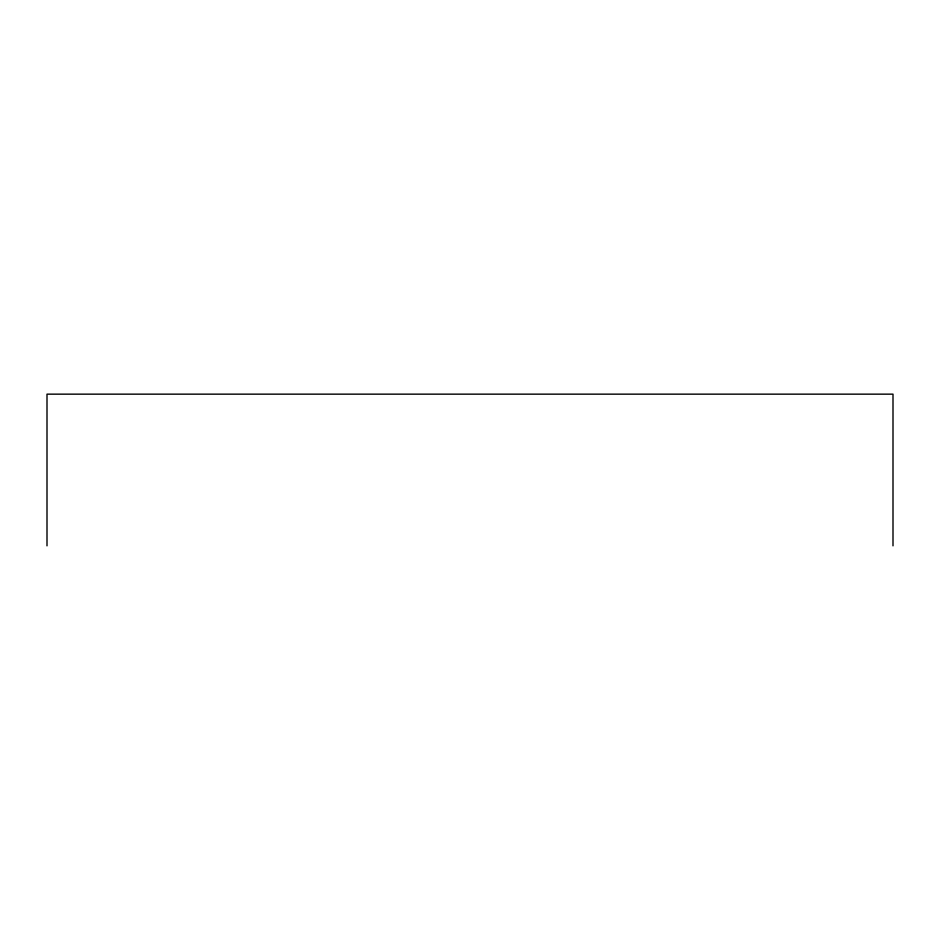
<?xml version="1.0" encoding="UTF-8"?>
<svg xmlns="http://www.w3.org/2000/svg" width="940" height="940" viewBox="0 0 940 940"><rect width="100%" height="100%" fill="white"/><g stroke="black" fill="none" stroke-linecap="round" stroke-linejoin="round"><path stroke-width="1.41" d="M893 545.846L893 394.154L47 394.154L47 545.846"/></g></svg>
